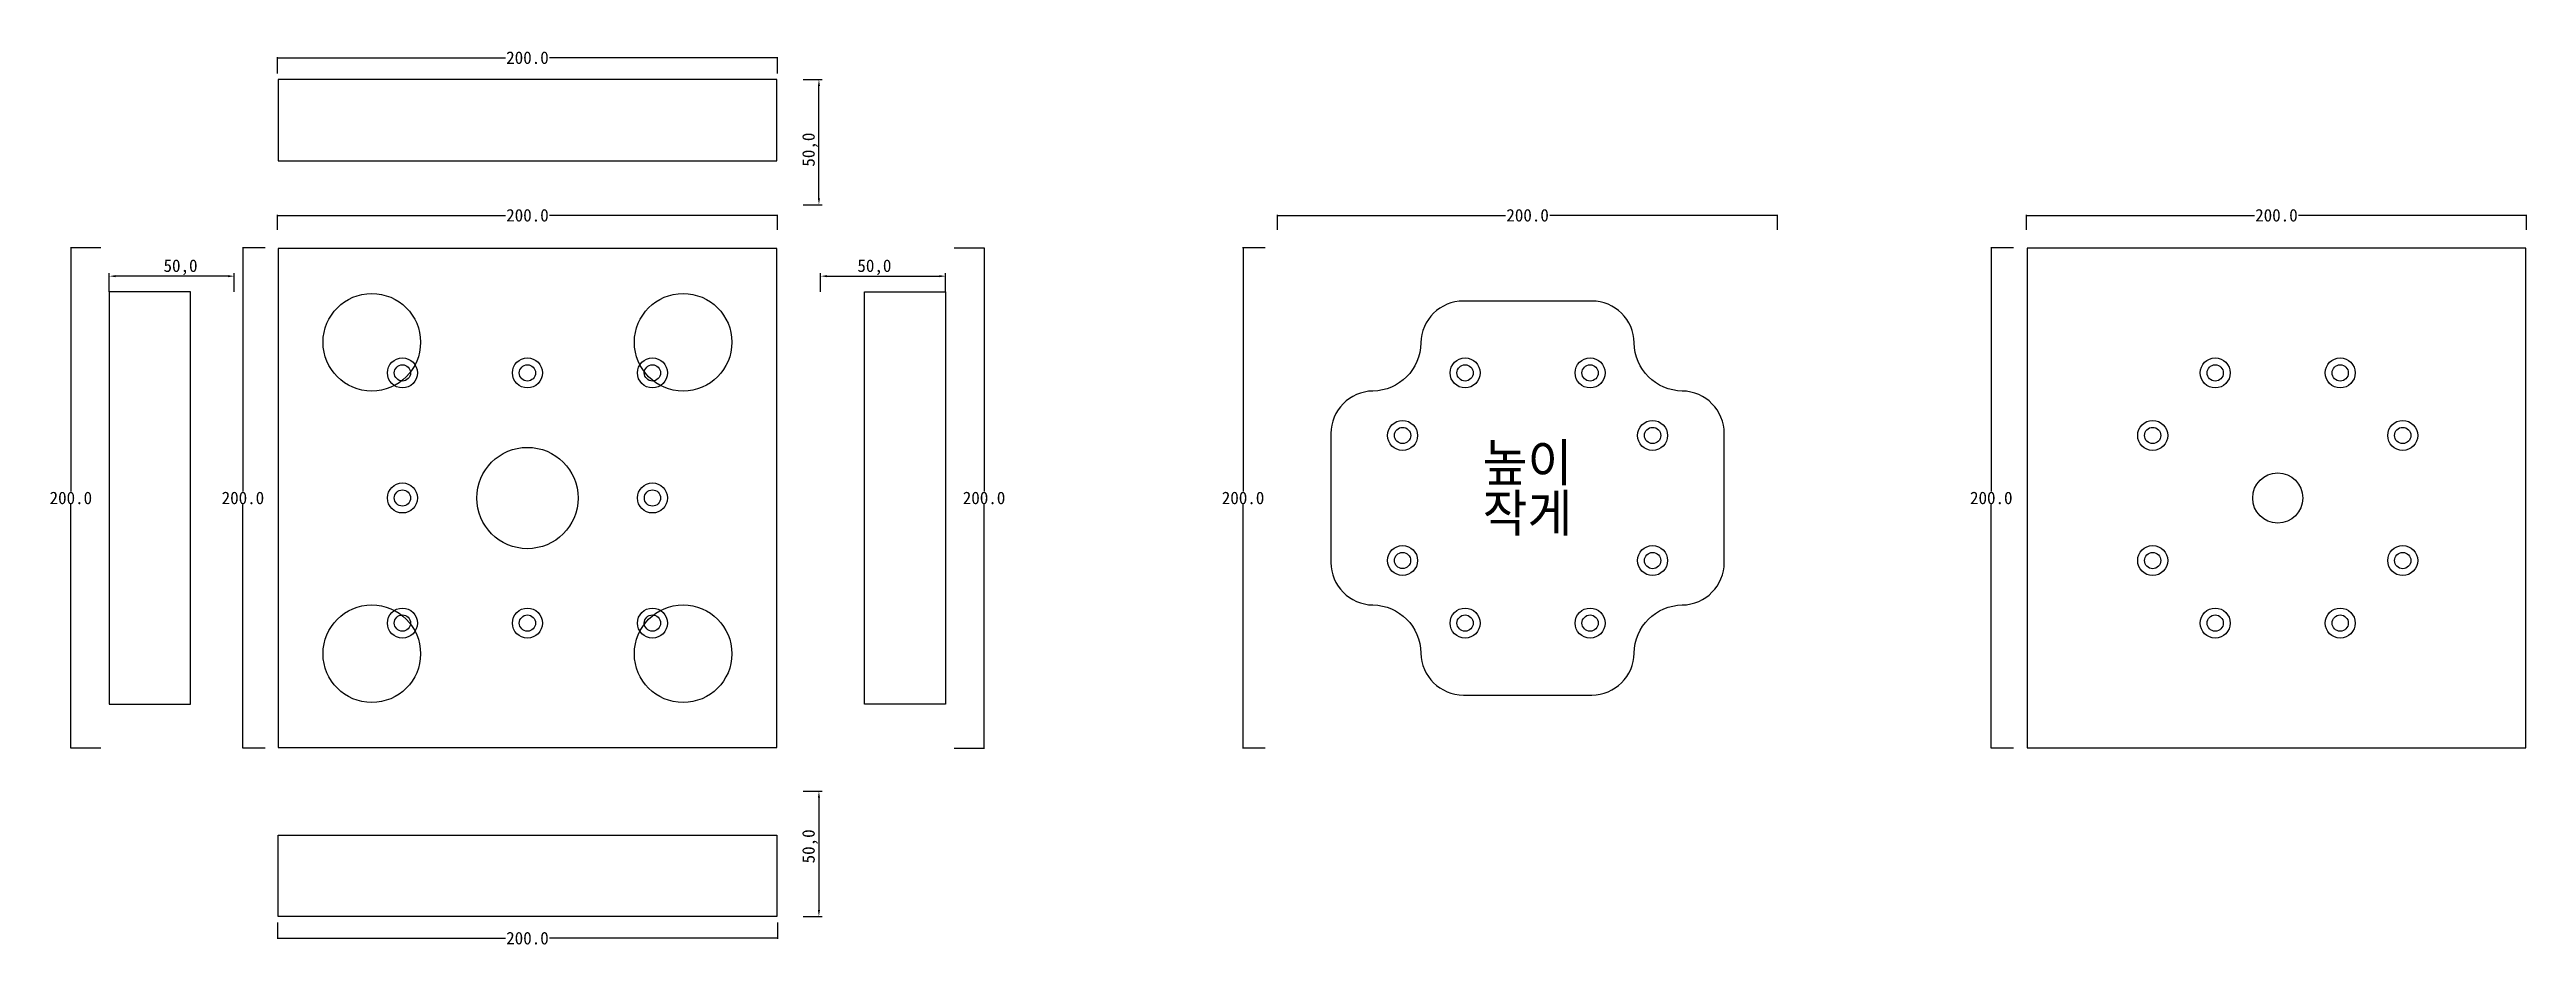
# Model space of a CAD drawing. Header units: millimetres. Extents: x 356 to 1347, y 236 to 595.
import ezdxf

# ---------------------------------------------------------------- set-up
doc = ezdxf.new("R2010")
doc.units = ezdxf.units.MM
for name, color, linetype in [('볼트 구멍', 7, 'Continuous'), ('치구', 7, 'Continuous'), ('치수', 7, 'Continuous')]:
    doc.layers.add(name, color=color, linetype=linetype)
doc.dimstyles.new('ISO-25', dxfattribs={"dimtxt": 2.5, "dimasz": 2.5, "dimexe": 1.25, "dimexo": 0.625, "dimtad": 1, "dimtxsty": 'Standard', "dimcen": 2.5, "dimadec": 0, "dimazin": 0, "dimtfac": 1, "dimtmove": 0, "dimatfit": 3, "dimfxl": 0, "dimarcsym": 0})
doc.dimstyles.get("Standard").update_dxf_attribs({"dimtxt": 7, "dimasz": 0.18, "dimexe": 0.18, "dimexo": 0.0625, "dimgap": 0.09, "dimtad": 0, "dimtih": 1, "dimtoh": 1, "dimdec": 1, "dimzin": 0, "dimdsep": 46, "dimtxsty": 'Standard', "dimcen": 0.09, "dimadec": 0, "dimazin": 0, "dimtfac": 1, "dimtdec": 1, "dimtofl": 0, "dimtmove": 0, "dimatfit": 3, "dimfxl": 0, "dimtolj": 1, "dimtzin": 0, "dimarcsym": 0})

# ---------------------------------------------------------------- blocks, each defined once
blk = doc.blocks.new('*D16')
at = {"layer": 'Defpoints', "color": 0}
for p in [(656.93, 582.68), (663.83, 582.68), (656.93, 532.68)]:
    blk.add_point(p, dxfattribs=at)
at = {"layer": '치수', "color": 0, "lineweight": -2}
for p, q in [((657.56, 582.68), (665.08, 582.68)), ((663.83, 535.18), (663.83, 580.18)), ((657.56, 532.68), (665.08, 532.68))]:
    blk.add_line(p, q, dxfattribs=at)
at = {"layer": '치수', "color": 0}
for points in [[(663.42, 580.18), (664.25, 580.18), (663.83, 582.68)], [(663.42, 535.18), (664.25, 535.18), (663.83, 532.68)]]:
    blk.add_solid(points, dxfattribs=at)
at = {"layer": '치수', "color": 0, "insert": (660.29, 554.68), "char_height": 5, "attachment_point": 5, "rotation": 90}
blk.add_mtext('50,0', dxfattribs=at)
blk = doc.blocks.new('*D17')
at = {"layer": 'Defpoints', "color": 0, "linetype": 'Continuous'}
for p in [(1047.26, 528.42), (847.26, 522.54), (1047.26, 522.54)]:
    blk.add_point(p, dxfattribs=at)
at = {"layer": '치수', "color": 0, "linetype": 'Continuous', "lineweight": -2}
for p, q in [((847.26, 522.6), (847.26, 528.6)), ((847.44, 528.42), (938.42, 528.42)), ((1047.08, 528.42), (956.1, 528.42)), ((1047.26, 522.6), (1047.26, 528.6))]:
    blk.add_line(p, q, dxfattribs=at)
at = {"layer": '치수', "color": 0, "linetype": 'Continuous'}
for points in [[(847.44, 528.45), (847.44, 528.39), (847.26, 528.42)], [(1047.08, 528.45), (1047.08, 528.39), (1047.26, 528.42)]]:
    blk.add_solid(points, dxfattribs=at)
at = {"layer": '치수', "color": 0, "linetype": 'Continuous', "insert": (947.26, 528.42), "char_height": 5, "attachment_point": 5}
blk.add_mtext('\\A1;200.0', dxfattribs=at)
blk = doc.blocks.new('*D18')
at = {"layer": 'Defpoints', "color": 0, "linetype": 'Continuous'}
for p in [(376.71, 515.43), (364.64, 315.43), (376.71, 315.43)]:
    blk.add_point(p, dxfattribs=at)
at = {"layer": '치수', "color": 0, "linetype": 'Continuous', "lineweight": -2}
for p, q in [((376.64, 515.43), (364.46, 515.43)), ((364.64, 515.25), (364.64, 418.02)), ((364.64, 315.61), (364.64, 412.84)), ((376.64, 315.43), (364.46, 315.43))]:
    blk.add_line(p, q, dxfattribs=at)
at = {"layer": '치수', "color": 0, "linetype": 'Continuous'}
for points in [[(364.61, 515.25), (364.67, 515.25), (364.64, 515.43)], [(364.61, 315.61), (364.67, 315.61), (364.64, 315.43)]]:
    blk.add_solid(points, dxfattribs=at)
at = {"layer": '치수', "color": 0, "linetype": 'Continuous', "insert": (364.64, 415.43), "char_height": 5, "attachment_point": 5}
blk.add_mtext('\\A1;200.0', dxfattribs=at)
blk = doc.blocks.new('*D19')
at = {"layer": 'Defpoints', "color": 0, "linetype": 'Continuous'}
for p in [(442.36, 515.43), (433.46, 315.43), (442.36, 315.43)]:
    blk.add_point(p, dxfattribs=at)
at = {"layer": '치수', "color": 0, "linetype": 'Continuous', "lineweight": -2}
for p, q in [((442.3, 515.43), (433.28, 515.43)), ((433.46, 515.25), (433.46, 418.02)), ((433.46, 315.61), (433.46, 412.84)), ((442.3, 315.43), (433.28, 315.43))]:
    blk.add_line(p, q, dxfattribs=at)
at = {"layer": '치수', "color": 0, "linetype": 'Continuous'}
for points in [[(433.43, 515.25), (433.49, 515.25), (433.46, 515.43)], [(433.43, 315.61), (433.49, 315.61), (433.46, 315.43)]]:
    blk.add_solid(points, dxfattribs=at)
at = {"layer": '치수', "color": 0, "linetype": 'Continuous', "insert": (433.46, 415.43), "char_height": 5, "attachment_point": 5}
blk.add_mtext('\\A1;200.0', dxfattribs=at)
blk = doc.blocks.new('*D20')
at = {"layer": 'Defpoints', "color": 0, "linetype": 'Continuous'}
for p in [(842.36, 515.43), (833.46, 315.43), (842.36, 315.43)]:
    blk.add_point(p, dxfattribs=at)
at = {"layer": '치수', "color": 0, "linetype": 'Continuous', "lineweight": -2}
for p, q in [((842.3, 515.43), (833.28, 515.43)), ((833.46, 515.25), (833.46, 418.02)), ((833.46, 315.61), (833.46, 412.84)), ((842.3, 315.43), (833.28, 315.43))]:
    blk.add_line(p, q, dxfattribs=at)
at = {"layer": '치수', "color": 0, "linetype": 'Continuous'}
for points in [[(833.43, 515.25), (833.49, 515.25), (833.46, 515.43)], [(833.43, 315.61), (833.49, 315.61), (833.46, 315.43)]]:
    blk.add_solid(points, dxfattribs=at)
at = {"layer": '치수', "color": 0, "linetype": 'Continuous', "insert": (833.46, 415.43), "char_height": 5, "attachment_point": 5}
blk.add_mtext('\\A1;200.0', dxfattribs=at)
blk = doc.blocks.new('*D21')
at = {"layer": 'Defpoints', "color": 0, "linetype": 'Continuous'}
for p in [(717.8, 515.43), (717.8, 315.43), (729.87, 315.43)]:
    blk.add_point(p, dxfattribs=at)
at = {"layer": '치수', "color": 0, "linetype": 'Continuous', "lineweight": -2}
for p, q in [((717.87, 515.43), (730.05, 515.43)), ((729.87, 515.25), (729.87, 418.02)), ((729.87, 315.61), (729.87, 412.84)), ((717.87, 315.43), (730.05, 315.43))]:
    blk.add_line(p, q, dxfattribs=at)
at = {"layer": '치수', "color": 0, "linetype": 'Continuous'}
for points in [[(729.84, 515.25), (729.9, 515.25), (729.87, 515.43)], [(729.84, 315.61), (729.9, 315.61), (729.87, 315.43)]]:
    blk.add_solid(points, dxfattribs=at)
at = {"layer": '치수', "color": 0, "linetype": 'Continuous', "insert": (729.87, 415.43), "char_height": 5, "attachment_point": 5}
blk.add_mtext('\\A1;200.0', dxfattribs=at)
blk = doc.blocks.new('*D22')
at = {"layer": 'Defpoints', "color": 0}
for p in [(656.93, 298.18), (656.93, 248.18), (663.83, 248.18)]:
    blk.add_point(p, dxfattribs=at)
at = {"layer": '치수', "color": 0, "lineweight": -2}
for p, q in [((657.56, 298.18), (665.08, 298.18)), ((663.83, 295.68), (663.83, 250.68)), ((657.56, 248.18), (665.08, 248.18))]:
    blk.add_line(p, q, dxfattribs=at)
at = {"layer": '치수', "color": 0}
for points in [[(663.42, 295.68), (664.25, 295.68), (663.83, 298.18)], [(663.42, 250.68), (664.25, 250.68), (663.83, 248.18)]]:
    blk.add_solid(points, dxfattribs=at)
at = {"layer": '치수', "color": 0, "insert": (660.29, 276.18), "char_height": 5, "attachment_point": 5, "rotation": 90}
blk.add_mtext('50,0', dxfattribs=at)
blk = doc.blocks.new('*D23')
at = {"layer": 'Defpoints', "color": 0, "linetype": 'Continuous'}
for p in [(447.26, 245.86), (647.26, 245.86), (647.26, 239.46)]:
    blk.add_point(p, dxfattribs=at)
at = {"layer": '치수', "color": 0, "linetype": 'Continuous', "lineweight": -2}
for p, q in [((447.26, 245.8), (447.26, 239.28)), ((447.44, 239.46), (538.42, 239.46)), ((647.08, 239.46), (556.1, 239.46)), ((647.26, 245.8), (647.26, 239.28))]:
    blk.add_line(p, q, dxfattribs=at)
at = {"layer": '치수', "color": 0, "linetype": 'Continuous'}
for points in [[(447.44, 239.49), (447.44, 239.43), (447.26, 239.46)], [(647.08, 239.49), (647.08, 239.43), (647.26, 239.46)]]:
    blk.add_solid(points, dxfattribs=at)
at = {"layer": '치수', "color": 0, "linetype": 'Continuous', "insert": (547.26, 239.46), "char_height": 5, "attachment_point": 5}
blk.add_mtext('\\A1;200.0', dxfattribs=at)
blk = doc.blocks.new('*D24')
at = {"layer": 'Defpoints', "color": 0}
for p in [(380.01, 504.11), (380.01, 497.23), (430.01, 497.23)]:
    blk.add_point(p, dxfattribs=at)
at = {"layer": '치수', "color": 0, "lineweight": -2}
for p, q in [((380.01, 497.86), (380.01, 505.36)), ((430.01, 497.86), (430.01, 505.36)), ((427.51, 504.11), (382.51, 504.11))]:
    blk.add_line(p, q, dxfattribs=at)
at = {"layer": '치수', "color": 0}
for points in [[(382.51, 504.53), (382.51, 503.69), (380.01, 504.11)], [(427.51, 504.53), (427.51, 503.69), (430.01, 504.11)]]:
    blk.add_solid(points, dxfattribs=at)
at = {"layer": '치수', "color": 0, "insert": (408.51, 507.65), "char_height": 5, "attachment_point": 5}
blk.add_mtext('50,0', dxfattribs=at)
blk = doc.blocks.new('*D25')
at = {"layer": 'Defpoints', "color": 0}
for p in [(664.51, 497.23), (714.51, 504.11), (714.51, 497.23)]:
    blk.add_point(p, dxfattribs=at)
at = {"layer": '치수', "color": 0, "lineweight": -2}
for p, q in [((664.51, 497.86), (664.51, 505.36)), ((714.51, 497.86), (714.51, 505.36)), ((667.01, 504.11), (712.01, 504.11))]:
    blk.add_line(p, q, dxfattribs=at)
at = {"layer": '치수', "color": 0}
for points in [[(667.01, 504.53), (667.01, 503.69), (664.51, 504.11)], [(712.01, 504.53), (712.01, 503.69), (714.51, 504.11)]]:
    blk.add_solid(points, dxfattribs=at)
at = {"layer": '치수', "color": 0, "insert": (686.01, 507.65), "char_height": 5, "attachment_point": 5}
blk.add_mtext('50,0', dxfattribs=at)
blk = doc.blocks.new('*D26')
at = {"layer": 'Defpoints', "color": 0, "linetype": 'Continuous'}
for p in [(647.26, 528.42), (447.26, 522.54), (647.26, 522.54)]:
    blk.add_point(p, dxfattribs=at)
at = {"layer": '치수', "color": 0, "linetype": 'Continuous', "lineweight": -2}
for p, q in [((447.26, 522.6), (447.26, 528.6)), ((447.44, 528.42), (538.42, 528.42)), ((647.08, 528.42), (556.1, 528.42)), ((647.26, 522.6), (647.26, 528.6))]:
    blk.add_line(p, q, dxfattribs=at)
at = {"layer": '치수', "color": 0, "linetype": 'Continuous'}
for points in [[(447.44, 528.45), (447.44, 528.39), (447.26, 528.42)], [(647.08, 528.45), (647.08, 528.39), (647.26, 528.42)]]:
    blk.add_solid(points, dxfattribs=at)
at = {"layer": '치수', "color": 0, "linetype": 'Continuous', "insert": (547.26, 528.42), "char_height": 5, "attachment_point": 5}
blk.add_mtext('\\A1;200.0', dxfattribs=at)
blk = doc.blocks.new('*D27')
at = {"layer": 'Defpoints', "color": 0, "linetype": 'Continuous'}
for p in [(1141.61, 515.43), (1132.71, 315.43), (1141.61, 315.43)]:
    blk.add_point(p, dxfattribs=at)
at = {"layer": '치수', "color": 0, "linetype": 'Continuous', "lineweight": -2}
for p, q in [((1141.55, 515.43), (1132.53, 515.43)), ((1132.71, 515.25), (1132.71, 418.02)), ((1132.71, 315.61), (1132.71, 412.84)), ((1141.55, 315.43), (1132.53, 315.43))]:
    blk.add_line(p, q, dxfattribs=at)
at = {"layer": '치수', "color": 0, "linetype": 'Continuous'}
for points in [[(1132.68, 515.25), (1132.74, 515.25), (1132.71, 515.43)], [(1132.68, 315.61), (1132.74, 315.61), (1132.71, 315.43)]]:
    blk.add_solid(points, dxfattribs=at)
at = {"layer": '치수', "color": 0, "linetype": 'Continuous', "insert": (1132.71, 415.43), "char_height": 5, "attachment_point": 5}
blk.add_mtext('\\A1;200.0', dxfattribs=at)
blk = doc.blocks.new('*D28')
at = {"layer": 'Defpoints', "color": 0, "linetype": 'Continuous'}
for p in [(1346.76, 528.42), (1146.76, 522.54), (1346.76, 522.54)]:
    blk.add_point(p, dxfattribs=at)
at = {"layer": '치수', "color": 0, "linetype": 'Continuous', "lineweight": -2}
for p, q in [((1146.76, 522.6), (1146.76, 528.6)), ((1146.94, 528.42), (1237.92, 528.42)), ((1346.58, 528.42), (1255.6, 528.42)), ((1346.76, 522.6), (1346.76, 528.6))]:
    blk.add_line(p, q, dxfattribs=at)
at = {"layer": '치수', "color": 0, "linetype": 'Continuous'}
for points in [[(1146.94, 528.45), (1146.94, 528.39), (1146.76, 528.42)], [(1346.58, 528.45), (1346.58, 528.39), (1346.76, 528.42)]]:
    blk.add_solid(points, dxfattribs=at)
at = {"layer": '치수', "color": 0, "linetype": 'Continuous', "insert": (1246.76, 528.42), "char_height": 5, "attachment_point": 5}
blk.add_mtext('\\A1;200.0', dxfattribs=at)
blk = doc.blocks.new('*D29')
at = {"layer": 'Defpoints', "color": 0, "linetype": 'Continuous'}
for p in [(447.26, 585.01), (647.26, 591.41), (647.26, 585.01)]:
    blk.add_point(p, dxfattribs=at)
at = {"layer": '치수', "color": 0, "linetype": 'Continuous', "lineweight": -2}
for p, q in [((447.26, 585.07), (447.26, 591.59)), ((447.44, 591.41), (538.42, 591.41)), ((647.08, 591.41), (556.1, 591.41)), ((647.26, 585.07), (647.26, 591.59))]:
    blk.add_line(p, q, dxfattribs=at)
at = {"layer": '치수', "color": 0, "linetype": 'Continuous'}
for points in [[(447.44, 591.44), (447.44, 591.38), (447.26, 591.41)], [(647.08, 591.44), (647.08, 591.38), (647.26, 591.41)]]:
    blk.add_solid(points, dxfattribs=at)
at = {"layer": '치수', "color": 0, "linetype": 'Continuous', "insert": (547.26, 591.41), "char_height": 5, "attachment_point": 5}
blk.add_mtext('\\A1;200.0', dxfattribs=at)

msp = doc.modelspace()

# ---------------------------------------------------------------- linework, layer by layer
msp.add_lwpolyline([(904.6, 353.45, 0.410207), (921.6, 336.68), (972.91, 336.68, 0.410207), (989.91, 353.45, -0.406211), (1009.14, 372.68, 0.410207), (1025.91, 389.68), (1025.91, 441.19, 0.410207), (1009.14, 458.19, -0.406211), (989.91, 477.42, 0.410207), (972.91, 494.18), (921.6, 494.18, 0.410207), (904.6, 477.42, -0.406211), (885.37, 458.19, 0.410207), (868.61, 441.19), (868.61, 389.68, 0.410207), (885.37, 372.68, -0.406211)], format="xyb", close=True)
at = {"layer": '볼트 구멍', "color": 6}
for centre in [(497.25, 465.44), (547.25, 465.43), (597.25, 465.44), (922.27, 465.45), (972.26, 465.43), (1222.26, 465.43), (1272.26, 465.43), (897.26, 440.43), (997.26, 440.43), (1197.26, 440.43), (1297.26, 440.43), (497.26, 415.44), (597.26, 415.44), (897.24, 390.45), (997.26, 390.43), (1197.26, 390.43), (1297.26, 390.43), (497.25, 365.44), (547.25, 365.43), (597.25, 365.44), (922.26, 365.43), (972.26, 365.43), (1222.26, 365.43), (1272.26, 365.43)]:
    msp.add_circle(centre, 6, dxfattribs=at)
at = {"layer": '볼트 구멍', "color": 3}
for centre, radius in [((497.25, 465.44), 3.25), ((547.25, 465.43), 3.25), ((597.25, 465.44), 3.25), ((922.27, 465.45), 3.25), ((972.26, 465.43), 3.25), ((897.26, 440.43), 3.25), ((997.26, 440.43), 3.25), ((1197.26, 440.43), 3.25), ((1297.26, 440.43), 3.25), ((547.26, 415.43), 20.25), ((497.26, 415.44), 3.25), ((597.26, 415.44), 3.25), ((1247.26, 415.43), 10), ((897.24, 390.45), 3.25), ((997.26, 390.43), 3.25), ((1197.26, 390.43), 3.25), ((1297.26, 390.43), 3.25), ((497.25, 365.44), 3.25), ((547.25, 365.43), 3.25), ((597.25, 365.44), 3.25), ((922.26, 365.43), 3.25), ((972.26, 365.43), 3.25)]:
    msp.add_circle(centre, radius, dxfattribs=at)
at = {"layer": '볼트 구멍', "color": 2}
for centre in [(1222.26, 465.43), (1272.26, 465.43), (1222.26, 365.43), (1272.26, 365.43)]:
    msp.add_circle(centre, 3.25, dxfattribs=at)
at = {"layer": '치구'}
for points in [[(447.51, 550.18), (647.01, 550.18), (647.01, 582.68), (447.51, 582.68)], [(447.51, 515.18), (447.51, 315.68), (647.01, 315.68), (647.01, 515.18)], [(1147.01, 515.28), (1147.01, 315.58), (1346.51, 315.58), (1346.51, 515.28)], [(412.51, 497.78), (380.01, 497.78), (380.01, 333.08), (412.51, 333.08)], [(682.01, 497.78), (714.51, 497.78), (714.51, 333.08), (682.01, 333.08)], [(447.51, 280.68), (647.01, 280.68), (647.01, 248.18), (447.51, 248.18)]]:
    msp.add_lwpolyline(points, close=True, dxfattribs=at)
for centre in [(485.01, 477.68), (609.51, 477.68), (485.01, 353.18), (609.51, 353.18)]:
    msp.add_circle(centre, 19.5, dxfattribs=at)

# ---------------------------------------------------------------- texts
at = {"color": 1}
for s, p in [('높이 ', (929.29, 422.11)), ('작게', (929.29, 401.91))]:
    msp.add_text(s, height=15, dxfattribs=at).set_placement(p)

# ---------------------------------------------------------------- dimensions: what is measured, and where the dimension line sits
at = {"layer": '치수', "color": 4, "linetype": 'Continuous'}
for base, p1, p2, picture, middle in [((647.26, 591.41), (447.26, 585.01), (647.26, 585.01), '*D29', (547.26, 591.41)), ((647.26, 239.46), (447.26, 245.86), (647.26, 245.86), '*D23', (547.26, 239.46))]:
    dim = msp.add_linear_dim(base=base, p1=p1, p2=p2, dimstyle='Standard', override={"dimtxt": 5}, dxfattribs=at)
    dim.commit()
    dim.dimension.update_dxf_attribs({"geometry": picture, "text_midpoint": middle, "dimtype": 160})
at = {"layer": '치수', "color": 4}
for base, p1, p2, angle, picture, middle in [((663.83, 582.68), (656.93, 532.68), (656.93, 582.68), 90, '*D16', (663.83, 554.68)), ((380.01, 504.11), (430.01, 497.23), (380.01, 497.23), 180, '*D24', (408.51, 504.11)), ((663.83, 248.18), (656.93, 298.18), (656.93, 248.18), 270, '*D22', (663.83, 276.18))]:
    dim = msp.add_linear_dim(base=base, p1=p1, p2=p2, angle=angle, dimstyle='ISO-25', override={"dimtxt": 5, "dimdec": 1, "dimzin": 0, "dimtdec": 1}, dxfattribs=at)
    dim.commit()
    dim.dimension.update_dxf_attribs({"geometry": picture, "text_midpoint": middle, "dimtype": 160})
at = {"layer": '치수', "color": 4, "linetype": 'Continuous'}
for base, p1, p2, picture, middle in [((647.26, 528.42), (447.26, 522.54), (647.26, 522.54), '*D26', (547.26, 528.42)), ((1047.26, 528.42), (847.26, 522.54), (1047.26, 522.54), '*D17', (947.26, 528.42)), ((1346.76, 528.42), (1146.76, 522.54), (1346.76, 522.54), '*D28', (1246.76, 528.42))]:
    dim = msp.add_linear_dim(base=base, p1=p1, p2=p2, dimstyle='Standard', override={"dimtxt": 5}, dxfattribs=at)
    dim.commit()
    dim.dimension.update_dxf_attribs({"geometry": picture, "text_midpoint": middle})
for base, p1, p2, picture, middle in [((364.64, 315.43), (376.71, 515.43), (376.71, 315.43), '*D18', (364.64, 415.43)), ((433.46, 315.43), (442.36, 515.43), (442.36, 315.43), '*D19', (433.46, 415.43)), ((729.87, 315.43), (717.8, 515.43), (717.8, 315.43), '*D21', (729.87, 415.43)), ((833.46, 315.43), (842.36, 515.43), (842.36, 315.43), '*D20', (833.46, 415.43)), ((1132.71, 315.43), (1141.61, 515.43), (1141.61, 315.43), '*D27', (1132.71, 415.43))]:
    dim = msp.add_linear_dim(base=base, p1=p1, p2=p2, angle=90, dimstyle='Standard', override={"dimtxt": 5}, dxfattribs=at)
    dim.commit()
    dim.dimension.update_dxf_attribs({"geometry": picture, "text_midpoint": middle})
at = {"layer": '치수', "color": 4}
dim = msp.add_linear_dim(base=(714.51, 504.11), p1=(664.51, 497.23), p2=(714.51, 497.23), dimstyle='ISO-25', override={"dimtxt": 5, "dimdec": 1, "dimzin": 0, "dimtdec": 1}, dxfattribs=at)
dim.commit()
dim.dimension.update_dxf_attribs({"geometry": '*D25', "text_midpoint": (686.01, 504.11), "dimtype": 160})

doc.saveas('drawing.dxf')
